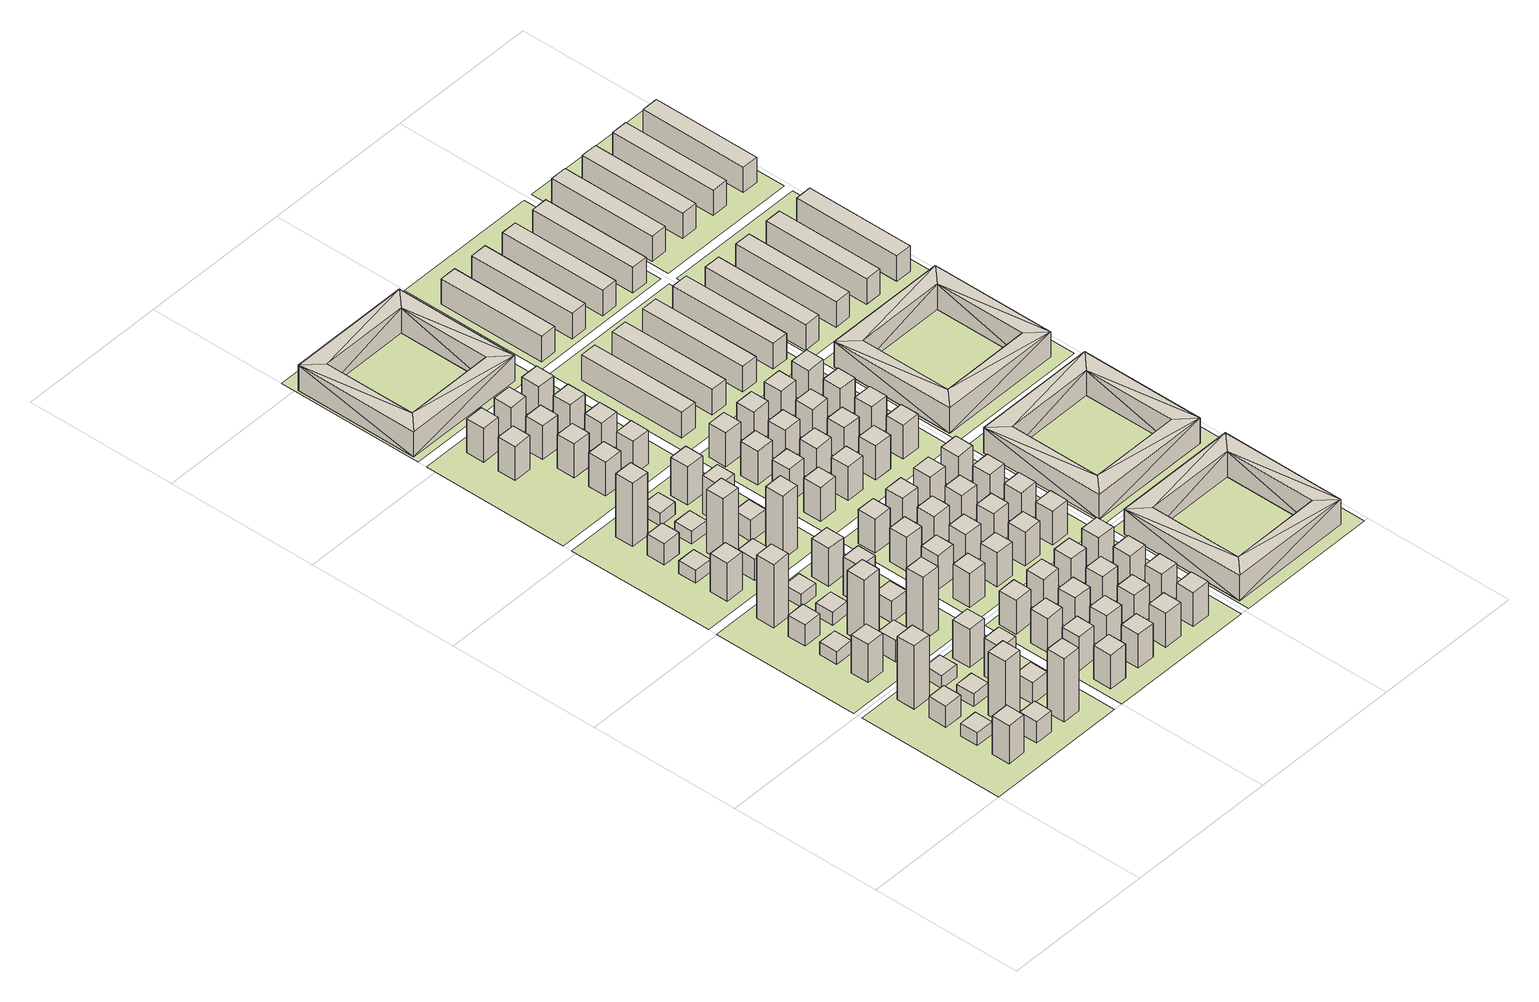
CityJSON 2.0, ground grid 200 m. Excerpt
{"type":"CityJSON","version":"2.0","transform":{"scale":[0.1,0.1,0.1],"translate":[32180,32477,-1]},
"CityObjects":{
"building1":{"type":"Building","geometry":[{"type":"Solid","lod":"1","boundaries":[[[[0,1,2,3]],[[2,1,4,5]],[[6,7,0,3]],[[0,7,4,1]],[[6,5,4,7]],[[6,3,2,5]]]]}]},
"building2":{"type":"Building","geometry":[{"type":"Solid","lod":"1","boundaries":[[[[8,9,10,11]],[[12,13,10,9]],[[14,15,8,11]],[[8,15,12,9]],[[12,15,14,13]],[[14,11,10,13]]]]}]},
"building3":{"type":"Building","geometry":[{"type":"Solid","lod":"1","boundaries":[[[[16,17,18,19]],[[18,17,20,21]],[[22,23,16,19]],[[16,23,20,17]],[[22,21,20,23]],[[22,19,18,21]]]]}]},
"building4":{"type":"Building","geometry":[{"type":"Solid","lod":"1","boundaries":[[[[24,25,26,27]],[[28,29,26,25]],[[30,31,24,27]],[[24,31,28,25]],[[28,31,30,29]],[[30,27,26,29]]]]}]},
"building5":{"type":"Building","geometry":[{"type":"Solid","lod":"1","boundaries":[[[[32,33,34,35]],[[34,33,36,37]],[[38,39,32,35]],[[32,39,36,33]],[[38,37,36,39]],[[38,35,34,37]]]]}]},
"building6":{"type":"Building","geometry":[{"type":"Solid","lod":"1","boundaries":[[[[40,41,42,43]],[[44,45,42,41]],[[46,47,40,43]],[[40,47,44,41]],[[44,47,46,45]],[[46,43,42,45]]]]}]},
"building7":{"type":"Building","geometry":[{"type":"Solid","lod":"1","boundaries":[[[[48,49,50,51]],[[50,49,52,53]],[[54,55,48,51]],[[48,55,52,49]],[[54,53,52,55]],[[54,51,50,53]]]]}]},
"building8":{"type":"Building","geometry":[{"type":"Solid","lod":"1","boundaries":[[[[56,57,58,59]],[[60,61,58,57]],[[62,63,56,59]],[[56,63,60,57]],[[60,63,62,61]],[[62,59,58,61]]]]}]},
"building9":{"type":"Building","geometry":[{"type":"Solid","lod":"1","boundaries":[[[[64,65,66,67]],[[68,69,66,65]],[[70,71,64,67]],[[64,71,68,65]],[[68,71,70,69]],[[70,67,66,69]]]]}]},
"building10":{"type":"Building","geometry":[{"type":"Solid","lod":"1","boundaries":[[[[72,73,74,75]],[[76,77,74,73]],[[78,79,72,75]],[[72,79,76,73]],[[76,79,78,77]],[[78,75,74,77]]]]}]},
"building11":{"type":"Building","geometry":[{"type":"Solid","lod":"1","boundaries":[[[[80,81,82,83]],[[82,81,84,85]],[[86,87,80,83]],[[80,87,84,81]],[[86,85,84,87]],[[86,83,82,85]]]]}]},
"building12":{"type":"Building","geometry":[{"type":"Solid","lod":"1","boundaries":[[[[88,89,90,91]],[[92,93,90,89]],[[94,95,88,91]],[[88,95,92,89]],[[92,95,94,93]],[[94,91,90,93]]]]}]},
"building13":{"type":"Building","geometry":[{"type":"Solid","lod":"1","boundaries":[[[[96,97,98,99]],[[100,101,98,97]],[[102,103,96,99]],[[96,103,100,97]],[[100,103,102,101]],[[102,99,98,101]]]]}]},
"building14":{"type":"Building","geometry":[{"type":"Solid","lod":"1","boundaries":[[[[104,105,106,107]],[[106,105,108,109]],[[110,111,104,107]],[[104,111,108,105]],[[110,109,108,111]],[[110,107,106,109]]]]}]},
"building15":{"type":"Building","geometry":[{"type":"Solid","lod":"1","boundaries":[[[[112,113,114,115]],[[114,113,116,117]],[[118,119,112,115]],[[112,119,116,113]],[[118,117,116,119]],[[118,115,114,117]]]]}]},
"building16":{"type":"Building","geometry":[{"type":"Solid","lod":"1","boundaries":[[[[120,121,122,123]],[[122,121,124,125]],[[126,127,120,123]],[[120,127,124,121]],[[126,125,124,127]],[[126,123,122,125]]]]}]},
"building17":{"type":"Building","geometry":[{"type":"Solid","lod":"1","boundaries":[[[[128,129,130,131]],[[132,133,130,129]],[[134,135,128,131]],[[128,135,132,129]],[[132,135,134,133]],[[134,131,130,133]]]]}]},
"building18":{"type":"Building","geometry":[{"type":"Solid","lod":"1","boundaries":[[[[136,137,138,139]],[[138,137,140,141]],[[142,143,136,139]],[[136,143,140,137]],[[142,141,140,143]],[[142,139,138,141]]]]}]},
"building19":{"type":"Building","geometry":[{"type":"Solid","lod":"1","boundaries":[[[[144,145,146,147]],[[146,145,148,149]],[[150,151,144,147]],[[144,151,148,145]],[[150,149,148,151]],[[150,147,146,149]]]]}]},
"building20":{"type":"Building","geometry":[{"type":"Solid","lod":"1","boundaries":[[[[152,153,154,155]],[[156,157,154,153]],[[158,159,152,155]],[[152,159,156,153]],[[156,159,158,157]],[[158,155,154,157]]]]}]},
"building21":{"type":"Building","geometry":[{"type":"Solid","lod":"1","boundaries":[[[[160,161,162,163]],[[164,165,162,161]],[[166,167,160,163]],[[160,167,164,161]],[[164,167,166,165]],[[166,163,162,165]]]]}]},
"building22":{"type":"Building","geometry":[{"type":"Solid","lod":"1","boundaries":[[[[168,169,170,171]],[[172,173,170,169]],[[174,175,168,171]],[[168,175,172,169]],[[172,175,174,173]],[[174,171,170,173]]]]}]},
"building23":{"type":"Building","geometry":[{"type":"Solid","lod":"1","boundaries":[[[[176,177,178,179]],[[178,177,180,181]],[[182,183,176,179]],[[176,183,180,177]],[[182,181,180,183]],[[182,179,178,181]]]]}]},
"building24":{"type":"Building","geometry":[{"type":"Solid","lod":"1","boundaries":[[[[184,185,186,187]],[[188,189,186,185]],[[190,191,184,187]],[[184,191,188,185]],[[188,191,190,189]],[[190,187,186,189]]]]}]},
"building25":{"type":"Building","geometry":[{"type":"Solid","lod":"1","boundaries":[[[[192,193,194,195]],[[196,197,194,193]],[[198,199,192,195]],[[192,199,196,193]],[[196,199,198,197]],[[198,195,194,197]]]]}]},
"building26":{"type":"Building","geometry":[{"type":"Solid","lod":"1","boundaries":[[[[200,201,202,203]],[[204,205,202,201]],[[206,207,200,203]],[[200,207,204,201]],[[204,207,206,205]],[[206,203,202,205]]]]}]},
"building27":{"type":"Building","geometry":[{"type":"Solid","lod":"1","boundaries":[[[[208,209,210,211]],[[210,209,212,213]],[[214,215,208,211]],[[208,215,212,209]],[[214,213,212,215]],[[214,211,210,213]]]]}]},
"building28":{"type":"Building","geometry":[{"type":"Solid","lod":"1","boundaries":[[[[216,217,218,219]],[[218,217,220,221]],[[222,223,216,219]],[[216,223,220,217]],[[222,221,220,223]],[[222,219,218,221]]]]}]},
"building29":{"type":"Building","geometry":[{"type":"Solid","lod":"1","boundaries":[[[[224,225,226,227]],[[226,225,228,229]],[[230,231,224,227]],[[224,231,228,225]],[[230,229,228,231]],[[230,227,226,229]]]]}]},
"building30":{"type":"Building","geometry":[{"type":"Solid","lod":"1","boundaries":[[[[232,233,234,235]],[[234,233,236,237]],[[238,239,232,235]],[[232,239,236,233]],[[238,237,236,239]],[[238,235,234,237]]]]}]},
"building31":{"type":"Building","geometry":[{"type":"Solid","lod":"1","boundaries":[[[[240,241,242,243]],[[244,245,242,241]],[[246,247,240,243]],[[240,247,244,241]],[[244,247,246,245]],[[246,243,242,245]]]]}]},
"building32":{"type":"Building","geometry":[{"type":"Solid","lod":"1","boundaries":[[[[248,249,250,251]],[[252,253,250,249]],[[254,255,248,251]],[[248,255,252,249]],[[252,255,254,253]],[[254,251,250,253]]]]}]},
"building33":{"type":"Building","geometry":[{"type":"Solid","lod":"1","boundaries":[[[[256,257,258,259]],[[258,257,260,261]],[[262,263,256,259]],[[256,263,260,257]],[[262,261,260,263]],[[262,259,258,261]]]]}]},
"building34":{"type":"Building","geometry":[{"type":"Solid","lod":"1","boundaries":[[[[264,265,266,267]],[[268,269,266,265]],[[270,271,264,267]],[[264,271,268,265]],[[268,271,270,269]],[[270,267,266,269]]]]}]},
"building35":{"type":"Building","geometry":[{"type":"Solid","lod":"1","boundaries":[[[[272,273,274,275]],[[274,273,276,277]],[[278,279,272,275]],[[272,279,276,273]],[[278,277,276,279]],[[278,275,274,277]]]]}]},
"building36":{"type":"Building","geometry":[{"type":"Solid","lod":"1","boundaries":[[[[280,281,282,283]],[[284,285,282,281]],[[286,287,280,283]],[[280,287,284,281]],[[284,287,286,285]],[[286,283,282,285]]]]}]},
"building37":{"type":"Building","geometry":[{"type":"Solid","lod":"1","boundaries":[[[[288,289,290,291]],[[290,289,292,293]],[[294,295,288,291]],[[288,295,292,289]],[[294,293,292,295]],[[294,291,290,293]]]]}]},
"building38":{"type":"Building","geometry":[{"type":"Solid","lod":"1","boundaries":[[[[296,297,298,299]],[[298,297,300,301]],[[302,303,296,299]],[[296,303,300,297]],[[302,301,300,303]],[[302,299,298,301]]]]}]},
"building39":{"type":"Building","geometry":[{"type":"Solid","lod":"1","boundaries":[[[[304,305,306,307]],[[308,309,306,305]],[[310,311,304,307]],[[304,311,308,305]],[[308,311,310,309]],[[310,307,306,309]]]]}]},
"building40":{"type":"Building","geometry":[{"type":"Solid","lod":"1","boundaries":[[[[312,313,314,315]],[[316,317,314,313]],[[318,319,312,315]],[[312,319,316,313]],[[316,319,318,317]],[[318,315,314,317]]]]}]},
"building41":{"type":"Building","geometry":[{"type":"Solid","lod":"1","boundaries":[[[[320,321,322,323]],[[324,325,322,321]],[[326,327,320,323]],[[320,327,324,321]],[[324,327,326,325]],[[326,323,322,325]]]]}]},
"building42":{"type":"Building","geometry":[{"type":"Solid","lod":"1","boundaries":[[[[328,329,330,331]],[[332,333,330,329]],[[334,335,328,331]],[[328,335,332,329]],[[332,335,334,333]],[[334,331,330,333]]]]}]},
"building43":{"type":"Building","geometry":[{"type":"Solid","lod":"1","boundaries":[[[[336,337,338,339]],[[338,337,340,341]],[[342,343,336,339]],[[336,343,340,337]],[[342,341,340,343]],[[342,339,338,341]]]]}]},
"building44":{"type":"Building","geometry":[{"type":"Solid","lod":"1","boundaries":[[[[344,345,346,347]],[[346,345,348,349]],[[350,351,344,347]],[[344,351,348,345]],[[350,349,348,351]],[[350,347,346,349]]]]}]},
"building45":{"type":"Building","geometry":[{"type":"Solid","lod":"1","boundaries":[[[[352,353,354,355]],[[354,353,356,357]],[[358,359,352,355]],[[352,359,356,353]],[[358,357,356,359]],[[358,355,354,357]]]]}]},
"building46":{"type":"Building","geometry":[{"type":"Solid","lod":"1","boundaries":[[[[360,361,362,363]],[[362,361,364,365]],[[366,367,360,363]],[[360,367,364,361]],[[366,365,364,367]],[[366,363,362,365]]]]}]},
"building47":{"type":"Building","geometry":[{"type":"Solid","lod":"1","boundaries":[[[[368,369,370,371]],[[370,369,372,373]],[[374,375,368,371]],[[368,375,372,369]],[[374,373,372,375]],[[374,371,370,373]]]]}]},
"building48":{"type":"Building","geometry":[{"type":"Solid","lod":"1","boundaries":[[[[376,377,378,379]],[[380,381,378,377]],[[382,383,376,379]],[[376,383,380,377]],[[380,383,382,381]],[[382,379,378,381]]]]}]},
"building49":{"type":"Building","geometry":[{"type":"Solid","lod":"1","boundaries":[[[[384,385,386,387]],[[388,389,386,385]],[[390,391,384,387]],[[384,391,388,385]],[[388,391,390,389]],[[390,387,386,389]]]]}]},
"building50":{"type":"Building","geometry":[{"type":"Solid","lod":"1","boundaries":[[[[392,393,394,395]],[[396,397,394,393]],[[398,399,392,395]],[[392,399,396,393]],[[396,399,398,397]],[[398,395,394,397]]]]}]},
"building51":{"type":"Building","geometry":[{"type":"Solid","lod":"1","boundaries":[[[[400,401,402,403]],[[402,401,404,405]],[[406,407,400,403]],[[400,407,404,401]],[[406,405,404,407]],[[406,403,402,405]]]]}]},
"building52":{"type":"Building","geometry":[{"type":"Solid","lod":"1","boundaries":[[[[408,409,410,411]],[[410,409,412,413]],[[414,415,408,411]],[[408,415,412,409]],[[414,413,412,415]],[[414,411,410,413]]]]}]},
"building53":{"type":"Building","geometry":[{"type":"Solid","lod":"1","boundaries":[[[[416,417,418,419]],[[420,421,418,417]],[[422,423,416,419]],[[416,423,420,417]],[[420,423,422,421]],[[422,419,418,421]]]]}]},
"building54":{"type":"Building","geometry":[{"type":"Solid","lod":"1","boundaries":[[[[424,425,426,427]],[[426,425,428,429]],[[430,431,424,427]],[[424,431,428,425]],[[430,429,428,431]],[[430,427,426,429]]]]}]},
"building55":{"type":"Building","geometry":[{"type":"Solid","lod":"1","boundaries":[[[[432,433,434,435]],[[436,437,434,433]],[[438,439,432,435]],[[432,439,436,433]],[[436,439,438,437]],[[438,435,434,437]]]]}]},
"building56":{"type":"Building","geometry":[{"type":"Solid","lod":"1","boundaries":[[[[440,441,442,443]],[[444,445,442,441]],[[446,447,440,443]],[[440,447,444,441]],[[444,447,446,445]],[[446,443,442,445]]]]}]},
"building57":{"type":"Building","geometry":[{"type":"Solid","lod":"1","boundaries":[[[[448,449,450,451]],[[450,449,452,453]],[[454,455,448,451]],[[448,455,452,449]],[[454,453,452,455]],[[454,451,450,453]]]]}]},
"building58":{"type":"Building","geometry":[{"type":"Solid","lod":"1","boundaries":[[[[456,457,458,459]],[[460,461,458,457]],[[462,463,456,459]],[[456,463,460,457]],[[460,463,462,461]],[[462,459,458,461]]]]}]},
"building59":{"type":"Building","geometry":[{"type":"Solid","lod":"1","boundaries":[[[[464,465,466,467]],[[468,469,466,465]],[[470,471,464,467]],[[464,471,468,465]],[[468,471,470,469]],[[470,467,466,469]]]]}]},
"building60":{"type":"Building","geometry":[{"type":"Solid","lod":"1","boundaries":[[[[472,473,474,475]],[[476,477,474,473]],[[478,479,472,475]],[[472,479,476,473]],[[476,479,478,477]],[[478,475,474,477]]]]}]},
"building61":{"type":"Building","geometry":[{"type":"Solid","lod":"1","boundaries":[[[[480,481,482,483]],[[482,481,484,485]],[[486,487,480,483]],[[480,487,484,481]],[[486,485,484,487]],[[486,483,482,485]]]]}]},
"building62":{"type":"Building","geometry":[{"type":"Solid","lod":"1","boundaries":[[[[488,489,490,491]],[[492,493,490,489]],[[494,495,488,491]],[[488,495,492,489]],[[492,495,494,493]],[[494,491,490,493]]]]}]},
"building63":{"type":"Building","geometry":[{"type":"Solid","lod":"1","boundaries":[[[[496,497,498]],[[499,498,497]],[[499,497,500]],[[501,499,500]],[[501,502,499]],[[501,503,502]],[[496,498,503]],[[501,496,503]],[[496,501,504]],[[504,501,505]],[[501,500,506]],[[501,506,505]],[[506,507,505]],[[506,508,507]],[[506,509,508]],[[508,509,504]],[[508,504,510]],[[511,510,504]],[[507,511,505]],[[511,504,505]],[[504,497,496]],[[504,509,497]],[[509,506,497]],[[497,506,500]],[[498,499,508]],[[508,499,507]],[[511,507,499]],[[510,511,503]],[[503,511,502]],[[511,499,502]],[[503,498,508]],[[503,508,510]]]]}]},
"building64":{"type":"Building","geometry":[{"type":"Solid","lod":"1","boundaries":[[[[512,513,514,515]],[[516,517,514,513]],[[518,519,512,515]],[[512,519,516,513]],[[516,519,518,517]],[[518,515,514,517]]]]}]},
"building65":{"type":"Building","geometry":[{"type":"Solid","lod":"1","boundaries":[[[[520,521,522,523]],[[522,521,524,525]],[[526,527,520,523]],[[520,527,524,521]],[[526,525,524,527]],[[526,523,522,525]]]]}]},
"building66":{"type":"Building","geometry":[{"type":"Solid","lod":"1","boundaries":[[[[528,529,530,531]],[[532,533,530,529]],[[534,535,528,531]],[[528,535,532,529]],[[532,535,534,533]],[[534,531,530,533]]]]}]},
"building67":{"type":"Building","geometry":[{"type":"Solid","lod":"1","boundaries":[[[[536,537,538,539]],[[538,537,540,541]],[[542,543,536,539]],[[536,543,540,537]],[[542,541,540,543]],[[542,539,538,541]]]]}]},
"building68":{"type":"Building","geometry":[{"type":"Solid","lod":"1","boundaries":[[[[544,545,546,547]],[[546,545,548,549]],[[550,551,544,547]],[[544,551,548,545]],[[550,549,548,551]],[[550,547,546,549]]]]}]},
"building69":{"type":"Building","geometry":[{"type":"Solid","lod":"1","boundaries":[[[[552,553,554,555]],[[556,557,554,553]],[[558,559,552,555]],[[552,559,556,553]],[[556,559,558,557]],[[558,555,554,557]]]]}]},
"building70":{"type":"Building","geometry":[{"type":"Solid","lod":"1","boundaries":[[[[560,561,562,563]],[[562,561,564,565]],[[566,567,560,563]],[[560,567,564,561]],[[566,565,564,567]],[[566,563,562,565]]]]}]},
"building71":{"type":"Building","geometry":[{"type":"Solid","lod":"1","boundaries":[[[[568,569,570,571]],[[570,569,572,573]],[[574,575,568,571]],[[568,575,572,569]],[[574,573,572,575]],[[574,571,570,573]]]]}]},
"building72":{"type":"Building","geometry":[{"type":"Solid","lod":"1","boundaries":[[[[576,577,578,579]],[[578,577,580,581]],[[582,583,576,579]],[[576,583,580,577]],[[582,581,580,583]],[[582,579,578,581]]]]}]},
"building73":{"type":"Building","geometry":[{"type":"Solid","lod":"1","boundaries":[[[[584,585,586,587]],[[588,589,586,585]],[[590,591,584,587]],[[584,591,588,585]],[[588,591,590,589]],[[590,587,586,589]]]]}]},
"building74":{"type":"Building","geometry":[{"type":"Solid","lod":"1","boundaries":[[[[592,593,594,595]],[[594,593,596,597]],[[598,599,592,595]],[[592,599,596,593]],[[598,597,596,599]],[[598,595,594,597]]]]}]},
"building75":{"type":"Building","geometry":[{"type":"Solid","lod":"1","boundaries":[[[[600,601,602,603]],[[604,605,602,601]],[[606,607,600,603]],[[600,607,604,601]],[[604,607,606,605]],[[606,603,602,605]]]]}]},
"building76":{"type":"Building","geometry":[{"type":"Solid","lod":"1","boundaries":[[[[608,609,610,611]],[[610,609,612,613]],[[614,615,608,611]],[[608,615,612,609]],[[614,613,612,615]],[[614,611,610,613]]]]}]},
"building77":{"type":"Building","geometry":[{"type":"Solid","lod":"1","boundaries":[[[[616,617,618,619]],[[618,617,620,621]],[[622,623,616,619]],[[616,623,620,617]],[[622,621,620,623]],[[622,619,618,621]]]]}]},
"building78":{"type":"Building","geometry":[{"type":"Solid","lod":"1","boundaries":[[[[624,625,626,627]],[[626,625,628,629]],[[630,631,624,627]],[[624,631,628,625]],[[630,629,628,631]],[[630,627,626,629]]]]}]},
"building79":{"type":"Building","geometry":[{"type":"Solid","lod":"1","boundaries":[[[[632,633,634,635]],[[636,637,634,633]],[[638,639,632,635]],[[632,639,636,633]],[[636,639,638,637]],[[638,635,634,637]]]]}]},
"building80":{"type":"Building","geometry":[{"type":"Solid","lod":"1","boundaries":[[[[640,641,642,643]],[[644,645,642,641]],[[646,647,640,643]],[[640,647,644,641]],[[644,647,646,645]],[[646,643,642,645]]]]}]},
"building81":{"type":"Building","geometry":[{"type":"Solid","lod":"1","boundaries":[[[[648,649,650,651]],[[652,653,650,649]],[[654,655,648,651]],[[648,655,652,649]],[[652,655,654,653]],[[654,651,650,653]]]]}]},
"building82":{"type":"Building","geometry":[{"type":"Solid","lod":"1","boundaries":[[[[656,657,658,659]],[[660,661,658,657]],[[662,663,656,659]],[[656,663,660,657]],[[660,663,662,661]],[[662,659,658,661]]]]}]},
"building83":{"type":"Building","geometry":[{"type":"Solid","lod":"1","boundaries":[[[[664,665,666,667]],[[666,665,668,669]],[[670,671,664,667]],[[664,671,668,665]],[[670,669,668,671]],[[670,667,666,669]]]]}]},
"building84":{"type":"Building","geometry":[{"type":"Solid","lod":"1","boundaries":[[[[672,673,674,675]],[[674,676,677,675]],[[678,673,672,679]],[[674,673,678,676]],[[678,679,677,676]],[[672,675,677,679]]]]}]},
"building85":{"type":"Building","geometry":[{"type":"Solid","lod":"1","boundaries":[[[[680,681,682,683]],[[682,681,684,685]],[[686,687,680,683]],[[680,687,684,681]],[[686,685,684,687]],[[686,683,682,685]]]]}]},
"building86":{"type":"Building","geometry":[{"type":"Solid","lod":"1","boundaries":[[[[688,689,690,691]],[[692,693,690,689]],[[694,695,688,691]],[[688,695,692,689]],[[692,695,694,693]],[[694,691,690,693]]]]}]},
"building87":{"type":"Building","geometry":[{"type":"Solid","lod":"1","boundaries":[[[[696,697,698,699]],[[698,697,700,701]],[[702,703,696,699]],[[696,703,700,697]],[[702,701,700,703]],[[702,699,698,701]]]]}]},
"building88":{"type":"Building","geometry":[{"type":"Solid","lod":"1","boundaries":[[[[704,705,706,707]],[[706,705,708,709]],[[710,711,704,707]],[[704,711,708,705]],[[710,709,708,711]],[[710,707,706,709]]]]}]},
"building89":{"type":"Building","geometry":[{"type":"Solid","lod":"1","boundaries":[[[[712,713,714,715]],[[716,717,714,713]],[[718,719,712,715]],[[712,719,716,713]],[[716,719,718,717]],[[718,715,714,717]]]]}]},
"building90":{"type":"Building","geometry":[{"type":"Solid","lod":"1","boundaries":[[[[720,721,722,723]],[[722,721,724,725]],[[726,727,720,723]],[[720,727,724,721]],[[726,725,724,727]],[[726,723,722,725]]]]}]},
"building91":{"type":"Building","geometry":[{"type":"Solid","lod":"1","boundaries":[[[[728,729,730,731]],[[732,733,730,729]],[[734,735,728,731]],[[728,735,732,729]],[[732,735,734,733]],[[734,731,730,733]]]]}]},
"building92":{"type":"Building","geometry":[{"type":"Solid","lod":"1","boundaries":[[[[736,737,738,739]],[[740,741,738,737]],[[742,743,736,739]],[[736,743,740,737]],[[740,743,742,741]],[[742,739,738,741]]]]}]},
"building93":{"type":"Building","geometry":[{"type":"Solid","lod":"1","boundaries":[[[[744,745,746,747]],[[744,747,748,749]],[[746,745,750,751]],[[746,751,748,747]],[[750,749,748,751]],[[750,745,744,749]]]]}]},
"building94":{"type":"Building","geometry":[{"type":"Solid","lod":"1","boundaries":[[[[752,753,754,755]],[[754,756,757,755]],[[758,753,752,759]],[[754,753,758,756]],[[758,759,757,756]],[[752,755,757,759]]]]}]},
"building95":{"type":"Building","geometry":[{"type":"Solid","lod":"1","boundaries":[[[[760,761,762,763]],[[764,765,762,761]],[[766,767,760,763]],[[760,767,764,761]],[[764,767,766,765]],[[766,763,762,765]]]]}]},
"building96":{"type":"Building","geometry":[{"type":"Solid","lod":"1","boundaries":[[[[768,769,770,771]],[[770,769,772,773]],[[774,775,768,771]],[[768,775,772,769]],[[774,773,772,775]],[[774,771,770,773]]]]}]},
"building97":{"type":"Building","geometry":[{"type":"Solid","lod":"1","boundaries":[[[[776,777,778,779]],[[778,777,780,781]],[[782,783,776,779]],[[776,783,780,777]],[[782,781,780,783]],[[782,779,778,781]]]]}]},
"building98":{"type":"Building","geometry":[{"type":"Solid","lod":"1","boundaries":[[[[784,785,786]],[[787,786,785]],[[788,787,785]],[[789,787,788]],[[789,790,787]],[[789,791,790]],[[791,784,786]],[[789,784,791]],[[784,789,792]],[[792,789,793]],[[789,788,794]],[[789,794,793]],[[794,795,793]],[[794,796,795]],[[794,797,796]],[[796,797,792]],[[796,792,798]],[[799,798,792]],[[795,799,793]],[[793,799,792]],[[792,785,784]],[[792,797,785]],[[797,794,785]],[[785,794,788]],[[786,787,796]],[[796,787,795]],[[799,795,787]],[[798,799,791]],[[791,799,790]],[[799,787,790]],[[791,786,796]],[[791,796,798]]]]}]},
"building99":{"type":"Building","geometry":[{"type":"Solid","lod":"1","boundaries":[[[[800,801,802,803]],[[802,801,804,805]],[[806,807,800,803]],[[800,807,804,801]],[[806,805,804,807]],[[806,803,802,805]]]]}]},
"building100":{"type":"Building","geometry":[{"type":"Solid","lod":"1","boundaries":[[[[808,809,810,811]],[[808,811,812,813]],[[810,809,814,815]],[[810,815,812,811]],[[814,813,812,815]],[[814,809,808,813]]]]}]},
"building101":{"type":"Building","geometry":[{"type":"Solid","lod":"1","boundaries":[[[[816,817,818,819]],[[816,819,820,821]],[[818,817,822,823]],[[818,823,820,819]],[[822,821,820,823]],[[822,817,816,821]]]]}]},
"building102":{"type":"Building","geometry":[{"type":"Solid","lod":"1","boundaries":[[[[824,825,826]],[[827,826,825]],[[827,825,828]],[[829,827,828]],[[829,830,827]],[[829,831,830]],[[824,826,831]],[[829,824,831]],[[824,829,832]],[[832,829,833]],[[829,828,834]],[[829,834,833]],[[834,835,833]],[[834,836,835]],[[834,837,836]],[[837,832,836]],[[836,832,838]],[[839,838,832]],[[835,839,833]],[[839,832,833]],[[832,825,824]],[[832,837,825]],[[837,834,825]],[[825,834,828]],[[826,827,836]],[[836,827,835]],[[839,835,827]],[[838,839,831]],[[831,839,830]],[[839,827,830]],[[831,826,836]],[[831,836,838]]]]}]},
"building103":{"type":"Building","geometry":[{"type":"Solid","lod":"1","boundaries":[[[[840,841,842,843]],[[842,844,845,843]],[[846,841,840,847]],[[842,841,846,844]],[[846,847,845,844]],[[840,843,845,847]]]]}]},
"building104":{"type":"Building","geometry":[{"type":"Solid","lod":"1","boundaries":[[[[848,849,850,851]],[[848,851,852,853]],[[850,849,854,855]],[[850,855,852,851]],[[854,853,852,855]],[[854,849,848,853]]]]}]},
"building105":{"type":"Building","geometry":[{"type":"Solid","lod":"1","boundaries":[[[[856,857,858,859]],[[858,860,861,859]],[[862,857,856,863]],[[858,857,862,860]],[[862,863,861,860]],[[856,859,861,863]]]]}]},
"building106":{"type":"Building","geometry":[{"type":"Solid","lod":"1","boundaries":[[[[864,865,866,867]],[[866,868,869,867]],[[870,865,864,871]],[[866,865,870,868]],[[870,871,869,868]],[[864,867,869,871]]]]}]},
"building107":{"type":"Building","geometry":[{"type":"Solid","lod":"1","boundaries":[[[[872,873,874]],[[875,874,873]],[[875,873,876]],[[877,875,876]],[[877,878,875]],[[877,879,878]],[[872,874,879]],[[877,872,879]],[[872,877,880]],[[880,877,881]],[[877,876,882]],[[877,882,881]],[[882,883,881]],[[882,884,883]],[[882,885,884]],[[885,880,884]],[[884,880,886]],[[887,886,880]],[[883,887,881]],[[887,880,881]],[[880,873,872]],[[880,885,873]],[[885,882,873]],[[873,882,876]],[[874,875,884]],[[884,875,883]],[[887,883,875]],[[886,887,879]],[[879,887,878]],[[887,875,878]],[[879,874,884]],[[879,884,886]]]]}]},
"building108":{"type":"Building","geometry":[{"type":"Solid","lod":"1","boundaries":[[[[888,889,890,891]],[[888,891,892,893]],[[890,889,894,895]],[[890,895,892,891]],[[894,893,892,895]],[[894,889,888,893]]]]}]},
"building109":{"type":"Building","geometry":[{"type":"Solid","lod":"1","boundaries":[[[[896,897,898,899]],[[898,900,901,899]],[[902,897,896,903]],[[898,897,902,900]],[[902,903,901,900]],[[896,899,901,903]]]]}]},
"building110":{"type":"Building","geometry":[{"type":"Solid","lod":"1","boundaries":[[[[904,905,906,907]],[[904,907,908,909]],[[906,905,910,911]],[[906,911,908,907]],[[910,909,908,911]],[[910,905,904,909]]]]}]},
"building111":{"type":"Building","geometry":[{"type":"Solid","lod":"1","boundaries":[[[[912,913,914,915]],[[912,915,916,917]],[[914,913,918,919]],[[914,919,916,915]],[[918,917,916,919]],[[918,913,912,917]]]]}]},
"building112":{"type":"Building","geometry":[{"type":"Solid","lod":"1","boundaries":[[[[920,921,922,923]],[[922,924,925,923]],[[926,921,920,927]],[[922,921,926,924]],[[926,927,925,924]],[[920,923,925,927]]]]}]},
"building113":{"type":"Building","geometry":[{"type":"Solid","lod":"1","boundaries":[[[[928,929,930,931]],[[928,931,932,933]],[[930,929,934,935]],[[930,935,932,931]],[[934,933,932,935]],[[934,929,928,933]]]]}]},
"building114":{"type":"Building","geometry":[{"type":"Solid","lod":"1","boundaries":[[[[936,937,938,939]],[[938,940,941,939]],[[942,937,936,943]],[[938,937,942,940]],[[942,943,941,940]],[[936,939,941,943]]]]}]},
"landuse1":{"type":"LandUse","attributes":{"name":"luse2"},"geometry":[{"type":"MultiSurface","lod":"1","boundaries":[[[944,945,946,947]]]}]},
"landuse2":{"type":"LandUse","attributes":{"name":"luse5"},"geometry":[{"type":"MultiSurface","lod":"1","boundaries":[[[948,949,950,951]]]}]},
"landuse3":{"type":"LandUse","geometry":[{"type":"MultiSurface","lod":"1","boundaries":[[[952,953,954,955]]]}]},
"landuse4":{"type":"LandUse","geometry":[{"type":"MultiSurface","lod":"1","boundaries":[[[956,957,958,959]]]}]},
"landuse5":{"type":"LandUse","attributes":{"name":"luse9"},"geometry":[{"type":"MultiSurface","lod":"1","boundaries":[[[960,961,962,963]]]}]},
"landuse6":{"type":"LandUse","geometry":[{"type":"MultiSurface","lod":"1","boundaries":[[[964,965,966,967]]]}]},
"landuse7":{"type":"LandUse","attributes":{"name":"luse6"},"geometry":[{"type":"MultiSurface","lod":"1","boundaries":[[[968,969,970,971]]]}]},
"landuse8":{"type":"LandUse","geometry":[{"type":"MultiSurface","lod":"1","boundaries":[[[972,973,974,975]]]}]},
"landuse9":{"type":"LandUse","geometry":[{"type":"MultiSurface","lod":"1","boundaries":[[[976,977,978,979]]]}]},
"landuse10":{"type":"LandUse","attributes":{"name":"luse8"},"geometry":[{"type":"MultiSurface","lod":"1","boundaries":[[[980,981,982,983]]]}]},
"landuse11":{"type":"LandUse","attributes":{"name":"luse1"},"geometry":[{"type":"MultiSurface","lod":"1","boundaries":[[[984,985,986,987]]]}]},
"landuse12":{"type":"LandUse","attributes":{"name":"luse7"},"geometry":[{"type":"MultiSurface","lod":"1","boundaries":[[[988,989,990,991]]]}]},
"landuse13":{"type":"LandUse","geometry":[{"type":"MultiSurface","lod":"1","boundaries":[[[992,993,994,995]]]}]},
"landuse14":{"type":"LandUse","geometry":[{"type":"MultiSurface","lod":"1","boundaries":[[[996,997,998,999]]]}]},
"landuse15":{"type":"LandUse","geometry":[{"type":"MultiSurface","lod":"1","boundaries":[[[1000,1001,1002,1003]]]}]}
},
"vertices":[
[483,512,550],[483,512,10],[483,272,10],[483,272,550],[723,512,10],[723,272,10],[723,272,550],[723,512,550],
[483,960,190],[483,960,10],[483,720,10],[483,720,190],[723,960,10],[723,720,10],[723,720,190],[723,960,190],
[483,1408,310],[483,1408,10],[483,1168,10],[483,1168,310],[723,1408,10],[723,1168,10],[723,1168,310],[723,1408,310],
[483,1856,910],[483,1856,10],[483,1616,10],[483,1616,910],[723,1856,10],[723,1616,10],[723,1616,910],[723,1856,910],
[931,512,310],[931,512,10],[931,272,10],[931,272,310],[1171,512,10],[1171,272,10],[1171,272,310],[1171,512,310],
[931,960,910],[931,960,10],[931,720,10],[931,720,910],[1171,960,10],[1171,720,10],[1171,720,910],[1171,960,910],
[483,2512,550],[483,2512,10],[483,2272,10],[483,2272,550],[723,2512,10],[723,2272,10],[723,2272,550],[723,2512,550],
[931,1408,190],[931,1408,10],[931,1168,10],[931,1168,190],[1171,1408,10],[1171,1168,10],[1171,1168,190],[1171,1408,190],
[483,2960,190],[483,2960,10],[483,2720,10],[483,2720,190],[723,2960,10],[723,2720,10],[723,2720,190],[723,2960,190],
[931,1856,190],[931,1856,10],[931,1616,10],[931,1616,190],[1171,1856,10],[1171,1616,10],[1171,1616,190],[1171,1856,190],
[483,3408,310],[483,3408,10],[483,3168,10],[483,3168,310],[723,3408,10],[723,3168,10],[723,3168,310],[723,3408,310],
[1379,512,910],[1379,512,10],[1379,272,10],[1379,272,910],[1619,512,10],[1619,272,10],[1619,272,910],[1619,512,910],
[483,3856,910],[483,3856,10],[483,3616,10],[483,3616,910],[723,3856,10],[723,3616,10],[723,3616,910],[723,3856,910],
[1379,960,310],[1379,960,10],[1379,720,10],[1379,720,310],[1619,960,10],[1619,720,10],[1619,720,310],[1619,960,310],
[931,2512,310],[931,2512,10],[931,2272,10],[931,2272,310],[1171,2512,10],[1171,2272,10],[1171,2272,310],[1171,2512,310],
[1379,1408,550],[1379,1408,10],[1379,1168,10],[1379,1168,550],[1619,1408,10],[1619,1168,10],[1619,1168,550],[1619,1408,550],
[931,2960,910],[931,2960,10],[931,2720,10],[931,2720,910],[1171,2960,10],[1171,2720,10],[1171,2720,910],[1171,2960,910],
[483,4512,550],[483,4512,10],[483,4272,10],[483,4272,550],[723,4512,10],[723,4272,10],[723,4272,550],[723,4512,550],
[1379,1856,550],[1379,1856,10],[1379,1616,10],[1379,1616,550],[1619,1856,10],[1619,1616,10],[1619,1616,550],[1619,1856,550],
[931,3408,190],[931,3408,10],[931,3168,10],[931,3168,190],[1171,3408,10],[1171,3168,10],[1171,3168,190],[1171,3408,190],
[483,4960,190],[483,4960,10],[483,4720,10],[483,4720,190],[723,4960,10],[723,4720,10],[723,4720,190],[723,4960,190],
[931,3856,190],[931,3856,10],[931,3616,10],[931,3616,190],[1171,3856,10],[1171,3616,10],[1171,3616,190],[1171,3856,190],
[483,5408,310],[483,5408,10],[483,5168,10],[483,5168,310],[723,5408,10],[723,5168,10],[723,5168,310],[723,5408,310],
[1379,2512,910],[1379,2512,10],[1379,2272,10],[1379,2272,910],[1619,2512,10],[1619,2272,10],[1619,2272,910],[1619,2512,910],
[483,5856,910],[483,5856,10],[483,5616,10],[483,5616,910],[723,5856,10],[723,5616,10],[723,5616,910],[723,5856,910],
[2112,492,490],[2112,492,10],[2112,252,10],[2112,252,490],[2352,492,10],[2352,252,10],[2352,252,490],[2352,492,490],
[1379,2960,310],[1379,2960,10],[1379,2720,10],[1379,2720,310],[1619,2960,10],[1619,2720,10],[1619,2720,310],[1619,2960,310],
[931,4512,310],[931,4512,10],[931,4272,10],[931,4272,310],[1171,4512,10],[1171,4272,10],[1171,4272,310],[1171,4512,310],
[2112,940,490],[2112,940,10],[2112,700,10],[2112,700,490],[2352,940,10],[2352,700,10],[2352,700,490],[2352,940,490],
[1379,3408,550],[1379,3408,10],[1379,3168,10],[1379,3168,550],[1619,3408,10],[1619,3168,10],[1619,3168,550],[1619,3408,550],
[931,4960,910],[931,4960,10],[931,4720,10],[931,4720,910],[1171,4960,10],[1171,4720,10],[1171,4720,910],[1171,4960,910],
[2112,1388,490],[2112,1388,10],[2112,1148,10],[2112,1148,490],[2352,1388,10],[2352,1148,10],[2352,1148,490],[2352,1388,490],
[1379,3856,550],[1379,3856,10],[1379,3616,10],[1379,3616,550],[1619,3856,10],[1619,3616,10],[1619,3616,550],[1619,3856,550],
[931,5408,190],[931,5408,10],[931,5168,10],[931,5168,190],[1171,5408,10],[1171,5168,10],[1171,5168,190],[1171,5408,190],
[2112,1836,490],[2112,1836,10],[2112,1596,10],[2112,1596,490],[2352,1836,10],[2352,1596,10],[2352,1596,490],[2352,1836,490],
[931,5856,190],[931,5856,10],[931,5616,10],[931,5616,190],[1171,5856,10],[1171,5616,10],[1171,5616,190],[1171,5856,190],
[2560,492,490],[2560,492,10],[2560,252,10],[2560,252,490],[2800,492,10],[2800,252,10],[2800,252,490],[2800,492,490],
[463,7508,490],[463,7508,10],[463,7268,10],[463,7268,490],[703,7508,10],[703,7268,10],[703,7268,490],[703,7508,490],
[1379,4512,910],[1379,4512,10],[1379,4272,10],[1379,4272,910],[1619,4512,10],[1619,4272,10],[1619,4272,910],[1619,4512,910],
[2560,940,490],[2560,940,10],[2560,700,10],[2560,700,490],[2800,940,10],[2800,700,10],[2800,700,490],[2800,940,490],
[463,7956,490],[463,7956,10],[463,7716,10],[463,7716,490],[703,7956,10],[703,7716,10],[703,7716,490],[703,7956,490],
[2112,2492,490],[2112,2492,10],[2112,2252,10],[2112,2252,490],[2352,2492,10],[2352,2252,10],[2352,2252,490],[2352,2492,490],
[1379,4960,310],[1379,4960,10],[1379,4720,10],[1379,4720,310],[1619,4960,10],[1619,4720,10],[1619,4720,310],[1619,4960,310],
[911,6612,490],[911,6612,10],[911,6372,10],[911,6372,490],[1151,6612,10],[1151,6372,10],[1151,6372,490],[1151,6612,490],
[2560,1388,490],[2560,1388,10],[2560,1148,10],[2560,1148,490],[2800,1388,10],[2800,1148,10],[2800,1148,490],[2800,1388,490],
[2112,2940,490],[2112,2940,10],[2112,2700,10],[2112,2700,490],[2352,2940,10],[2352,2700,10],[2352,2700,490],[2352,2940,490],
[1379,5408,550],[1379,5408,10],[1379,5168,10],[1379,5168,550],[1619,5408,10],[1619,5168,10],[1619,5168,550],[1619,5408,550],
[911,7060,490],[911,7060,10],[911,6820,10],[911,6820,490],[1151,7060,10],[1151,6820,10],[1151,6820,490],[1151,7060,490],
[2560,1836,490],[2560,1836,10],[2560,1596,10],[2560,1596,490],[2800,1836,10],[2800,1596,10],[2800,1596,490],[2800,1836,490],
[2112,3388,490],[2112,3388,10],[2112,3148,10],[2112,3148,490],[2352,3388,10],[2352,3148,10],[2352,3148,490],[2352,3388,490],
[1379,5856,550],[1379,5856,10],[1379,5616,10],[1379,5616,550],[1619,5856,10],[1619,5616,10],[1619,5616,550],[1619,5856,550],
[3008,492,490],[3008,492,10],[3008,252,10],[3008,252,490],[3248,492,10],[3248,252,10],[3248,252,490],[3248,492,490],
[911,7508,490],[911,7508,10],[911,7268,10],[911,7268,490],[1151,7508,10],[1151,7268,10],[1151,7268,490],[1151,7508,490],
[2112,3836,490],[2112,3836,10],[2112,3596,10],[2112,3596,490],[2352,3836,10],[2352,3596,10],[2352,3596,490],[2352,3836,490],
[3008,940,490],[3008,940,10],[3008,700,10],[3008,700,490],[3248,940,10],[3248,700,10],[3248,700,490],[3248,940,490],
[911,7956,490],[911,7956,10],[911,7716,10],[911,7716,490],[1151,7956,10],[1151,7716,10],[1151,7716,490],[1151,7956,490],
[2560,2492,490],[2560,2492,10],[2560,2252,10],[2560,2252,490],[2800,2492,10],[2800,2252,10],[2800,2252,490],[2800,2492,490],
[1359,6612,490],[1359,6612,10],[1359,6372,10],[1359,6372,490],[1599,6612,10],[1599,6372,10],[1599,6372,490],[1599,6612,490],
[3008,1388,490],[3008,1388,10],[3008,1148,10],[3008,1148,490],[3248,1388,10],[3248,1148,10],[3248,1148,490],[3248,1388,490],
[2560,2940,490],[2560,2940,10],[2560,2700,10],[2560,2700,490],[2800,2940,10],[2800,2700,10],[2800,2700,490],[2800,2940,490],
[1359,7060,490],[1359,7060,10],[1359,6820,10],[1359,6820,490],[1599,7060,10],[1599,6820,10],[1599,6820,490],[1599,7060,490],
[2112,4612,490],[2112,4612,10],[2112,4372,10],[2112,4372,490],[2352,4612,10],[2352,4372,10],[2352,4372,490],[2352,4612,490],
[1675,8332,10],[35,8332,10],[251,8547,10],[251,9756,10],[35,9972,10],[1675,9972,10],[1459,9756,10],[1459,8547,10],[1675,8332,370],[1675,9972,370],[35,9972,370],[251,9756,370],[251,8547,370],[35,8332,370],[1459,8547,370],[1459,9756,370],
[3008,1836,490],[3008,1836,10],[3008,1596,10],[3008,1596,490],[3248,1836,10],[3248,1596,10],[3248,1596,490],[3248,1836,490],
[2560,3388,490],[2560,3388,10],[2560,3148,10],[2560,3148,490],[2800,3388,10],[2800,3148,10],[2800,3148,490],[2800,3388,490],
[3456,492,490],[3456,492,10],[3456,252,10],[3456,252,490],[3696,492,10],[3696,252,10],[3696,252,490],[3696,492,490],
[1359,7508,490],[1359,7508,10],[1359,7268,10],[1359,7268,490],[1599,7508,10],[1599,7268,10],[1599,7268,490],[1599,7508,490],
[2112,5060,490],[2112,5060,10],[2112,4820,10],[2112,4820,490],[2352,5060,10],[2352,4820,10],[2352,4820,490],[2352,5060,490],
[2560,3836,490],[2560,3836,10],[2560,3596,10],[2560,3596,490],[2800,3836,10],[2800,3596,10],[2800,3596,490],[2800,3836,490],
[3456,940,490],[3456,940,10],[3456,700,10],[3456,700,490],[3696,940,10],[3696,700,10],[3696,700,490],[3696,940,490],
[1359,7956,490],[1359,7956,10],[1359,7716,10],[1359,7716,490],[1599,7956,10],[1599,7716,10],[1599,7716,490],[1599,7956,490],
[3008,2492,490],[3008,2492,10],[3008,2252,10],[3008,2252,490],[3248,2492,10],[3248,2252,10],[3248,2252,490],[3248,2492,490],
[2112,5508,490],[2112,5508,10],[2112,5268,10],[2112,5268,490],[2352,5508,10],[2352,5268,10],[2352,5268,490],[2352,5508,490],
[3456,1388,490],[3456,1388,10],[3456,1148,10],[3456,1148,490],[3696,1388,10],[3696,1148,10],[3696,1148,490],[3696,1388,490],
[3008,2940,490],[3008,2940,10],[3008,2700,10],[3008,2700,490],[3248,2940,10],[3248,2700,10],[3248,2700,490],[3248,2940,490],
[2112,5956,490],[2112,5956,10],[2112,5716,10],[2112,5716,490],[2352,5956,10],[2352,5716,10],[2352,5716,490],[2352,5956,490],
[2560,4612,490],[2560,4612,10],[2560,4372,10],[2560,4372,490],[2800,4612,10],[2800,4372,10],[2800,4372,490],[2800,4612,490],
[3456,1836,490],[3456,1836,10],[3456,1596,10],[3456,1596,490],[3696,1836,10],[3696,1596,10],[3696,1596,490],[3696,1836,490],
[3008,3388,490],[3008,3388,10],[3008,3148,10],[3008,3148,490],[3248,3388,10],[3248,3148,10],[3248,3148,490],[3248,3388,490],
[2560,5060,490],[2560,5060,10],[2560,4820,10],[2560,4820,490],[2800,5060,10],[2800,4820,10],[2800,4820,490],[2800,5060,490],
[3008,3836,490],[3008,3836,10],[3008,3596,10],[3008,3596,490],[3248,3836,10],[3248,3596,10],[3248,3596,490],[3248,3836,490],
[3456,2492,490],[3456,2492,10],[3456,2252,10],[3456,2252,490],[3696,2492,10],[3696,2252,10],[3696,2252,490],[3696,2492,490],
[2560,5508,490],[2560,5508,10],[2560,5268,10],[2560,5268,490],[2800,5508,10],[2800,5268,10],[2800,5268,490],[2800,5508,490],
[2155,6379,370],[2155,7804,370],[2155,7804,10],[2155,6379,10],[2371,7804,10],[2371,6379,10],[2371,7804,370],[2371,6379,370],
[3456,2940,490],[3456,2940,10],[3456,2700,10],[3456,2700,490],[3696,2940,10],[3696,2700,10],[3696,2700,490],[3696,2940,490],
[2560,5956,490],[2560,5956,10],[2560,5716,10],[2560,5716,490],[2800,5956,10],[2800,5716,10],[2800,5716,490],[2800,5956,490],
[3008,4612,490],[3008,4612,10],[3008,4372,10],[3008,4372,490],[3248,4612,10],[3248,4372,10],[3248,4372,490],[3248,4612,490],
[3456,3388,490],[3456,3388,10],[3456,3148,10],[3456,3148,490],[3696,3388,10],[3696,3148,10],[3696,3148,490],[3696,3388,490],
[3008,5060,490],[3008,5060,10],[3008,4820,10],[3008,4820,490],[3248,5060,10],[3248,4820,10],[3248,4820,490],[3248,5060,490],
[3456,3836,490],[3456,3836,10],[3456,3596,10],[3456,3596,490],[3696,3836,10],[3696,3596,10],[3696,3596,490],[3696,3836,490],
[3008,5508,490],[3008,5508,10],[3008,5268,10],[3008,5268,490],[3248,5508,10],[3248,5268,10],[3248,5268,490],[3248,5508,490],
[3008,5956,490],[3008,5956,10],[3008,5716,10],[3008,5716,490],[3248,5956,10],[3248,5716,10],[3248,5716,490],[3248,5956,490],
[2650,6379,10],[2650,6379,370],[2650,7804,370],[2650,7804,10],[2866,7804,10],[2866,6379,10],[2866,6379,370],[2866,7804,370],
[2095,8319,370],[2095,9744,370],[2095,9744,10],[2095,8319,10],[2311,9744,10],[2311,8319,10],[2311,9744,370],[2311,8319,370],
[3456,4612,490],[3456,4612,10],[3456,4372,10],[3456,4372,490],[3696,4612,10],[3696,4372,10],[3696,4372,490],[3696,4612,490],
[3456,5060,490],[3456,5060,10],[3456,4820,10],[3456,4820,490],[3696,5060,10],[3696,4820,10],[3696,4820,490],[3696,5060,490],
[3456,5508,490],[3456,5508,10],[3456,5268,10],[3456,5268,490],[3696,5508,10],[3696,5268,10],[3696,5268,490],[3696,5508,490],
[5735,152,10],[4095,152,10],[4311,367,10],[4311,1576,10],[4095,1792,10],[5735,1792,10],[5519,1576,10],[5519,367,10],[5735,152,370],[5735,1792,370],[4095,1792,370],[4311,1576,370],[4311,367,370],[4095,152,370],[5519,367,370],[5519,1576,370],
[3456,5956,490],[3456,5956,10],[3456,5716,10],[3456,5716,490],[3696,5956,10],[3696,5716,10],[3696,5716,490],[3696,5956,490],
[3145,6379,10],[3145,6379,370],[3145,7804,370],[3145,7804,10],[3360,7804,10],[3360,6379,10],[3360,6379,370],[3360,7804,370],
[2590,8319,10],[2590,8319,370],[2590,9744,370],[2590,9744,10],[2806,9744,10],[2806,8319,10],[2806,8319,370],[2806,9744,370],
[5735,2152,10],[4095,2152,10],[4311,2367,10],[4311,3576,10],[4095,3792,10],[5735,3792,10],[5519,3576,10],[5519,2367,10],[5735,2152,370],[5735,3792,370],[4095,3792,370],[4311,3576,370],[4311,2367,370],[4095,2152,370],[5519,2367,370],[5519,3576,370],
[3639,6379,370],[3639,7804,370],[3639,7804,10],[3639,6379,10],[3855,7804,10],[3855,6379,10],[3855,7804,370],[3855,6379,370],
[3085,8319,10],[3085,8319,370],[3085,9744,370],[3085,9744,10],[3300,9744,10],[3300,8319,10],[3300,8319,370],[3300,9744,370],
[4095,6319,370],[4095,7744,370],[4095,7744,10],[4095,6319,10],[4311,7744,10],[4311,6319,10],[4311,7744,370],[4311,6319,370],
[3579,8319,370],[3579,9744,370],[3579,9744,10],[3579,8319,10],[3795,9744,10],[3795,8319,10],[3795,9744,370],[3795,8319,370],
[5735,4272,10],[4095,4272,10],[4311,4487,10],[4311,5696,10],[4095,5912,10],[5735,5912,10],[5519,5696,10],[5519,4487,10],[5735,4272,370],[5735,5912,370],[4095,5912,370],[4311,5696,370],[4311,4487,370],[4095,4272,370],[5519,4487,370],[5519,5696,370],
[4590,6319,10],[4590,6319,370],[4590,7744,370],[4590,7744,10],[4806,7744,10],[4806,6319,10],[4806,6319,370],[4806,7744,370],
[4095,8499,370],[4095,9924,370],[4095,9924,10],[4095,8499,10],[4311,9924,10],[4311,8499,10],[4311,9924,370],[4311,8499,370],
[5085,6319,10],[5085,6319,370],[5085,7744,370],[5085,7744,10],[5300,7744,10],[5300,6319,10],[5300,6319,370],[5300,7744,370],
[4590,8499,10],[4590,8499,370],[4590,9924,370],[4590,9924,10],[4806,9924,10],[4806,8499,10],[4806,8499,370],[4806,9924,370],
[5579,6319,370],[5579,7744,370],[5579,7744,10],[5579,6319,10],[5795,7744,10],[5795,6319,10],[5795,7744,370],[5795,6319,370],
[5085,8499,10],[5085,8499,370],[5085,9924,370],[5085,9924,10],[5300,9924,10],[5300,8499,10],[5300,8499,370],[5300,9924,370],
[5579,8499,370],[5579,9924,370],[5579,9924,10],[5579,8499,10],[5795,9924,10],[5795,8499,10],[5795,9924,370],[5795,8499,370],
[1885,2,10],[1885,1942,10],[5,1942,10],[5,2,10],
[1885,2062,10],[1885,4002,10],[5,4002,10],[5,2062,10],
[1885,4122,10],[1885,6062,10],[5,6062,10],[5,4122,10],
[1885,6182,10],[1885,8122,10],[5,8122,10],[5,6182,10],
[3945,2,10],[3945,1942,10],[2005,1942,10],[2005,2,10],
[1885,8242,10],[1885,10182,10],[5,10182,10],[5,8242,10],
[3945,2062,10],[3945,4002,10],[2005,4002,10],[2005,2062,10],
[3945,4122,10],[3945,6062,10],[2005,6062,10],[2005,4122,10],
[3945,6182,10],[3945,8122,10],[2005,8122,10],[2005,6182,10],
[5945,2,10],[5945,1942,10],[4065,1942,10],[4065,2,10],
[3945,8242,10],[3945,10182,10],[2005,10182,10],[2005,8242,10],
[5945,2062,10],[5945,4002,10],[4065,4002,10],[4065,2062,10],
[5945,4122,10],[5945,6062,10],[4065,6062,10],[4065,4122,10],
[5945,6182,10],[5945,8122,10],[4065,8122,10],[4065,6182,10],
[5945,8242,10],[5945,10182,10],[4065,10182,10],[4065,8242,10]
]}
